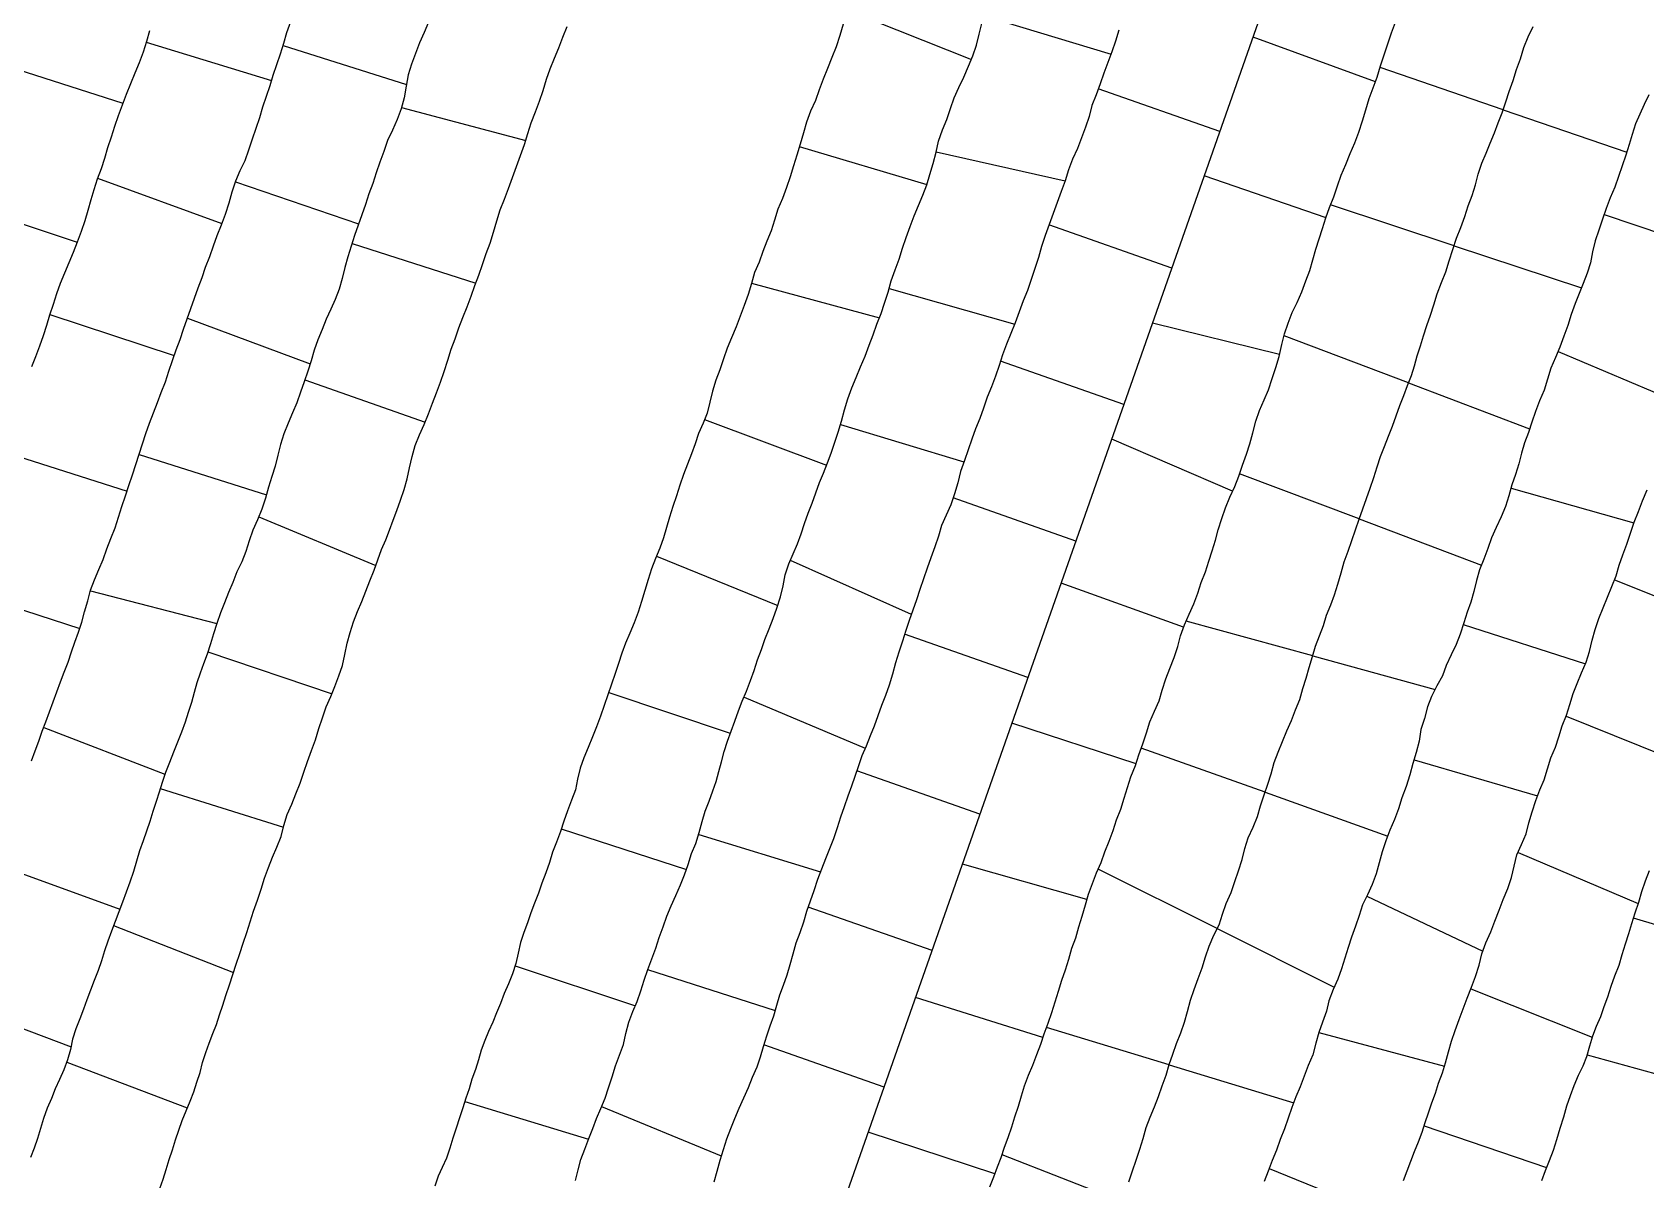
# Model space of a CAD drawing. Extents: x 703186 to 703989, y 1560402 to 1561368.
# Drawn here: x 703663.5 to 703719.2, y 1560532.5 to 1560572.1 of the extents above; entities that cross this region are included whole.
import ezdxf

# ---------------------------------------------------------------- set-up
doc = ezdxf.new("R2010")
doc.units = 0
doc.layers.add('10124_2002_REAL', color=30, linetype='Continuous')
doc.layers.add('AGROCAD PLL', color=7, linetype='Continuous')

msp = doc.modelspace()

# ---------------------------------------------------------------- linework, layer by layer
at = {"layer": '10124_2002_REAL'}
for points in [[(703658.1094, 1560436.6148), (703714.2042, 1560596.3042)], [(703677.1758, 1560572.4779), (703677.0217, 1560572.1207), (703676.8651, 1560571.7632), (703676.7293, 1560571.4027), (703676.5874, 1560571.0334), (703676.4741, 1560570.6589), (703676.4026, 1560570.2692), (703676.3281, 1560569.8673), (703676.2281, 1560569.4908), (703676.0927, 1560569.1153), (703675.9302, 1560568.7536), (703675.7614, 1560568.3931), (703675.6248, 1560568.0176), (703675.4967, 1560567.6438), (703675.3694, 1560567.2751), (703675.2513, 1560566.9022), (703675.1159, 1560566.5444), (703674.9917, 1560566.1836), (703674.8757, 1560565.8273), (703674.7424, 1560565.4711), (703674.6217, 1560565.1083), (703674.5043, 1560564.7439), (703674.3815, 1560564.3775), (703674.2805, 1560564.0032), (703674.1902, 1560563.6239), (703674.0884, 1560563.2497), (703673.9498, 1560562.8984), (703673.7962, 1560562.5579), (703673.6369, 1560562.2137), (703673.4962, 1560561.8605), (703673.3527, 1560561.5053), (703673.2274, 1560561.1485), (703673.1255, 1560560.7809), (703673.0042, 1560560.4197), (703672.8758, 1560560.0532), (703672.7542, 1560559.6937), (703672.625, 1560559.3299), (703672.4727, 1560558.9779), (703672.3271, 1560558.6192), (703672.1751, 1560558.2525), (703672.0624, 1560557.8875), (703671.9697, 1560557.517), (703671.8747, 1560557.143), (703671.7583, 1560556.7855), (703671.6444, 1560556.4147), (703671.5469, 1560556.0346), (703671.4181, 1560555.6574), (703671.2646, 1560555.2883), (703671.1029, 1560554.9223), (703670.9834, 1560554.5574), (703670.8668, 1560554.187), (703670.7196, 1560553.8331), (703670.5511, 1560553.4863), (703670.4152, 1560553.1206), (703670.2624, 1560552.7674), (703670.1241, 1560552.4198), (703669.987, 1560552.0642), (703669.859, 1560551.7034), (703669.7501, 1560551.3488), (703669.6397, 1560550.9943), (703669.5229, 1560550.6468), (703669.3972, 1560550.3098), (703669.282, 1560549.9869), (703669.1727, 1560549.6479), (703669.0756, 1560549.3151), (703668.9886, 1560548.9702), (703668.8683, 1560548.6276), (703668.7644, 1560548.287), (703668.6384, 1560547.945), (703668.4995, 1560547.6027), (703668.3631, 1560547.2527), (703668.2296, 1560546.8937), (703668.0901, 1560546.5517), (703667.9757, 1560546.2119), (703667.871, 1560545.8769), (703667.7631, 1560545.5467), (703667.6555, 1560545.2057), (703667.5507, 1560544.8641), (703667.4353, 1560544.528), (703667.3145, 1560544.1873), (703667.1879, 1560543.8413), (703667.0855, 1560543.4889), (703666.9797, 1560543.1302), (703666.8536, 1560542.7651), (703666.7301, 1560542.4133), (703666.6073, 1560542.0734), (703666.479, 1560541.7395), (703666.3509, 1560541.4031), (703666.2184, 1560541.0651), (703666.0958, 1560540.7217), (703665.9857, 1560540.3878), (703665.8723, 1560540.0422), (703665.7577, 1560539.7038), (703665.6264, 1560539.3694), (703665.4985, 1560539.0308), (703665.3668, 1560538.701), (703665.2564, 1560538.3681), (703665.1265, 1560538.0396), (703664.9918, 1560537.695), (703664.8809, 1560537.3363), (703664.8095, 1560536.9785), (703664.7064, 1560536.6169), (703664.5756, 1560536.2717), (703664.4324, 1560535.9447), (703664.2785, 1560535.6166), (703664.1469, 1560535.2812), (703664.0032, 1560534.9474), (703663.8794, 1560534.593), (703663.77, 1560534.2529), (703663.6716, 1560533.9077), (703663.5568, 1560533.5734), (703663.4305, 1560533.2433)], [(703663.454, 1560546.9607), (703663.5861, 1560547.2981), (703663.708, 1560547.6312), (703663.8305, 1560547.9751), (703663.9578, 1560548.3051), (703664.0872, 1560548.65), (703664.2074, 1560548.9975), (703664.3301, 1560549.34), (703664.4578, 1560549.6863), (703664.5934, 1560550.0241), (703664.7232, 1560550.3694), (703664.8405, 1560550.7203), (703664.9612, 1560551.0564), (703665.0882, 1560551.4056), (703665.2024, 1560551.7485), (703665.2926, 1560552.1092), (703665.4028, 1560552.4791), (703665.4991, 1560552.8501), (703665.6357, 1560553.2139), (703665.7903, 1560553.5665), (703665.9313, 1560553.9135), (703666.0599, 1560554.2767), (703666.2056, 1560554.6381), (703666.35, 1560555.0015), (703666.4619, 1560555.37), (703666.583, 1560555.7409), (703666.7046, 1560556.1077), (703666.8273, 1560556.4729), (703666.9531, 1560556.8335), (703667.0655, 1560557.1949), (703667.1804, 1560557.5566), (703667.2945, 1560557.9153), (703667.4101, 1560558.268), (703667.5372, 1560558.6228), (703667.6764, 1560558.9823), (703667.8119, 1560559.3337), (703667.9438, 1560559.6874), (703668.0837, 1560560.0501), (703668.2081, 1560560.4208), (703668.3255, 1560560.7943), (703668.4519, 1560561.1611), (703668.5955, 1560561.5154), (703668.7095, 1560561.8683), (703668.8347, 1560562.2267), (703668.9671, 1560562.5825), (703669.0861, 1560562.9404), (703669.2191, 1560563.2972), (703669.3565, 1560563.6597), (703669.4757, 1560564.0194), (703669.6194, 1560564.3817), (703669.7472, 1560564.7466), (703669.8745, 1560565.1144), (703670.0221, 1560565.4814), (703670.1629, 1560565.8508), (703670.2862, 1560566.2395), (703670.39, 1560566.6209), (703670.5175, 1560566.9929), (703670.6716, 1560567.3561), (703670.8374, 1560567.7018), (703670.9707, 1560568.0694), (703671.0964, 1560568.4508), (703671.2183, 1560568.8184), (703671.347, 1560569.1916), (703671.4555, 1560569.5586), (703671.5749, 1560569.9252), (703671.7023, 1560570.2876), (703671.8102, 1560570.6532), (703671.9297, 1560571.0189), (703672.0602, 1560571.3865), (703672.1764, 1560571.7529), (703672.2798, 1560572.1298), (703672.4147, 1560572.5025)], [(703667.5383, 1560572.1848), (703667.4296, 1560571.8112), (703667.3151, 1560571.4395), (703667.1843, 1560571.0755), (703667.0269, 1560570.7151), (703666.8742, 1560570.3538), (703666.7291, 1560569.9844), (703666.5945, 1560569.6134), (703666.4571, 1560569.2404), (703666.3277, 1560568.8729), (703666.2078, 1560568.5035), (703666.0849, 1560568.1415), (703665.9802, 1560567.7736), (703665.8609, 1560567.4113), (703665.7293, 1560567.051), (703665.6125, 1560566.6905), (703665.5053, 1560566.3423), (703665.4049, 1560565.9788), (703665.3025, 1560565.6116), (703665.1797, 1560565.2455), (703665.0396, 1560564.8831), (703664.901, 1560564.5238), (703664.7483, 1560564.1668), (703664.5948, 1560563.8097), (703664.4552, 1560563.447), (703664.3222, 1560563.0915), (703664.2054, 1560562.7286), (703664.0847, 1560562.3604), (703663.9751, 1560562.0007), (703663.8678, 1560561.6392), (703663.7345, 1560561.2793), (703663.6019, 1560560.9209), (703663.4599, 1560560.5669)], [(703667.8926, 1560532.1717), (703668.0034, 1560532.4996), (703668.1168, 1560532.8341), (703668.2198, 1560533.1745), (703668.3281, 1560533.5119), (703668.4357, 1560533.8528), (703668.5493, 1560534.1932), (703668.6698, 1560534.5232), (703668.7995, 1560534.8594), (703668.9349, 1560535.191), (703669.0645, 1560535.522), (703669.1714, 1560535.8543), (703669.2819, 1560536.1894), (703669.3703, 1560536.5356), (703669.4792, 1560536.8733), (703669.6024, 1560537.1976), (703669.7251, 1560537.5281), (703669.8498, 1560537.8468), (703669.9549, 1560538.1745), (703670.0683, 1560538.5058), (703670.1764, 1560538.8487), (703670.2943, 1560539.209), (703670.4102, 1560539.5655), (703670.534, 1560539.9272), (703670.6507, 1560540.2934), (703670.7765, 1560540.653), (703670.8954, 1560541.0207), (703671.0092, 1560541.3882), (703671.1312, 1560541.7644), (703671.263, 1560542.1417), (703671.3878, 1560542.5222), (703671.5066, 1560542.8986), (703671.641, 1560543.2634), (703671.7849, 1560543.6247), (703671.9385, 1560543.9739), (703672.0821, 1560544.3408), (703672.1735, 1560544.7167), (703672.2876, 1560545.0948), (703672.4471, 1560545.4558), (703672.5921, 1560545.8203), (703672.7349, 1560546.1848), (703672.8617, 1560546.5586), (703672.9934, 1560546.933), (703673.1293, 1560547.309), (703673.2646, 1560547.6824), (703673.3803, 1560548.0683), (703673.5064, 1560548.443), (703673.6432, 1560548.8183), (703673.8035, 1560549.176), (703673.9358, 1560549.5284), (703674.0779, 1560549.888), (703674.2002, 1560550.2523), (703674.2881, 1560550.6306), (703674.3683, 1560551.0176), (703674.4677, 1560551.3925), (703674.5826, 1560551.7594), (703674.7227, 1560552.115), (703674.8742, 1560552.4646), (703675.013, 1560552.8218), (703675.1503, 1560553.1808), (703675.2935, 1560553.543), (703675.4251, 1560553.9031), (703675.5515, 1560554.2557), (703675.6976, 1560554.5931), (703675.823, 1560554.9238), (703675.9523, 1560555.2697), (703676.0831, 1560555.6109), (703676.2051, 1560555.9628), (703676.327, 1560556.3281), (703676.4335, 1560556.6971), (703676.5201, 1560557.081), (703676.6092, 1560557.4735), (703676.7148, 1560557.8522), (703676.8617, 1560558.2239), (703677.028, 1560558.574), (703677.1732, 1560558.9414), (703677.3127, 1560559.3174), (703677.4545, 1560559.6776), (703677.5897, 1560560.0452), (703677.7109, 1560560.4131), (703677.8393, 1560560.7973), (703677.9536, 1560561.1795), (703678.0954, 1560561.5394), (703678.2262, 1560561.9135), (703678.3595, 1560562.2769), (703678.509, 1560562.6397), (703678.6443, 1560563.0101), (703678.776, 1560563.3785), (703678.916, 1560563.7426), (703679.0428, 1560564.1106), (703679.1655, 1560564.4852), (703679.3069, 1560564.8478), (703679.4214, 1560565.2265), (703679.5301, 1560565.6114), (703679.6539, 1560565.9958), (703679.795, 1560566.3624), (703679.9418, 1560566.7357), (703680.0704, 1560567.1168), (703680.2116, 1560567.499), (703680.3495, 1560567.8711), (703680.4888, 1560568.2504), (703680.6063, 1560568.6347), (703680.722, 1560569.0081), (703680.8684, 1560569.3814), (703681.008, 1560569.7514), (703681.1371, 1560570.1215), (703681.252, 1560570.5135), (703681.3771, 1560570.8676), (703681.5285, 1560571.2363), (703681.6793, 1560571.5971), (703681.8145, 1560571.9613), (703681.9595, 1560572.3352)], [(703691.4998, 1560572.407), (703691.3844, 1560572.0205), (703691.2519, 1560571.6315), (703691.1085, 1560571.256), (703690.9575, 1560570.8855), (703690.8023, 1560570.5138), (703690.6671, 1560570.1472), (703690.5371, 1560569.773), (703690.3648, 1560569.4009), (703690.2286, 1560569.0276), (703690.1235, 1560568.6516), (703690.0074, 1560568.2663), (703689.894, 1560567.8854), (703689.7857, 1560567.5202), (703689.6679, 1560567.1361), (703689.5393, 1560566.7664), (703689.3996, 1560566.3843), (703689.242, 1560566.0223), (703689.1209, 1560565.644), (703689.0041, 1560565.2667), (703688.8563, 1560564.9131), (703688.7193, 1560564.5528), (703688.5895, 1560564.1902), (703688.4354, 1560563.8345), (703688.332, 1560563.4551), (703688.2207, 1560563.0692), (703688.0796, 1560562.6918), (703687.9384, 1560562.3206), (703687.8009, 1560561.9486), (703687.6434, 1560561.5736), (703687.4868, 1560561.2123), (703687.3675, 1560560.8434), (703687.2345, 1560560.4691), (703687.0931, 1560560.1055), (703686.985, 1560559.7303), (703686.8929, 1560559.3547), (703686.7933, 1560558.9748), (703686.6607, 1560558.6199), (703686.5044, 1560558.2698), (703686.3871, 1560557.9148), (703686.2612, 1560557.5589), (703686.1185, 1560557.2092), (703685.9819, 1560556.8496), (703685.8596, 1560556.4834), (703685.7435, 1560556.1106), (703685.6184, 1560555.745), (703685.498, 1560555.3812), (703685.3983, 1560555.0147), (703685.2887, 1560554.6576), (703685.1624, 1560554.3027), (703685.0186, 1560553.9518), (703684.8748, 1560553.5909), (703684.7554, 1560553.2188), (703684.6443, 1560552.8371), (703684.527, 1560552.4628), (703684.4109, 1560552.092), (703684.2734, 1560551.7242), (703684.1269, 1560551.3691), (703683.979, 1560551.0228), (703683.8538, 1560550.6734), (703683.7327, 1560550.3241), (703683.6164, 1560549.9684), (703683.4937, 1560549.6037), (703683.3697, 1560549.2322), (703683.2448, 1560548.866), (703683.1137, 1560548.495), (703682.9809, 1560548.135), (703682.8387, 1560547.7804), (703682.6848, 1560547.4202), (703682.5392, 1560547.0557), (703682.4075, 1560546.6976), (703682.3157, 1560546.3234), (703682.2456, 1560545.9478), (703682.109, 1560545.5905), (703681.9731, 1560545.2302), (703681.8459, 1560544.8737), (703681.7291, 1560544.5139), (703681.5964, 1560544.1468), (703681.4607, 1560543.7961), (703681.3473, 1560543.4398), (703681.2225, 1560543.0837), (703681.093, 1560542.7294), (703680.9685, 1560542.378), (703680.833, 1560542.0311), (703680.7122, 1560541.6986), (703680.5883, 1560541.3615), (703680.4609, 1560541.0266), (703680.3466, 1560540.6827), (703680.2701, 1560540.3102), (703680.1901, 1560539.9485), (703680.0721, 1560539.593), (703679.9349, 1560539.2482), (703679.7905, 1560538.9175), (703679.6656, 1560538.5737), (703679.5223, 1560538.2473), (703679.3909, 1560537.9208), (703679.2456, 1560537.6024), (703679.1171, 1560537.289), (703678.9943, 1560536.9537), (703678.8986, 1560536.6219), (703678.7938, 1560536.2874), (703678.6748, 1560535.9514), (703678.5778, 1560535.6217), (703678.458, 1560535.2956), (703678.3552, 1560534.9589), (703678.2495, 1560534.618), (703678.1236, 1560534.2661), (703678.0082, 1560533.9116), (703677.9135, 1560533.5755), (703677.7929, 1560533.2233), (703677.6497, 1560532.9033), (703677.5031, 1560532.5988), (703677.3974, 1560532.251)], [(703682.2459, 1560532.4554), (703682.345, 1560532.8163), (703682.439, 1560533.1822), (703682.5772, 1560533.54), (703682.7108, 1560533.8994), (703682.8447, 1560534.2485), (703682.9773, 1560534.5972), (703683.1262, 1560534.9444), (703683.2711, 1560535.2964), (703683.3946, 1560535.6574), (703683.5142, 1560536.0342), (703683.6311, 1560536.4178), (703683.7728, 1560536.7877), (703683.9042, 1560537.1574), (703683.9916, 1560537.5359), (703684.0938, 1560537.9224), (703684.2341, 1560538.2883), (703684.3854, 1560538.6394), (703684.5022, 1560539.0034), (703684.6275, 1560539.378), (703684.7454, 1560539.7451), (703684.8826, 1560540.1099), (703685.0212, 1560540.4784), (703685.1387, 1560540.8482), (703685.2742, 1560541.2214), (703685.4032, 1560541.5878), (703685.5527, 1560541.9411), (703685.7145, 1560542.3007), (703685.8767, 1560542.6643), (703686.0129, 1560543.0212), (703686.1472, 1560543.3765), (703686.2602, 1560543.7491), (703686.4103, 1560544.1019), (703686.5251, 1560544.4747), (703686.6288, 1560544.8529), (703686.7343, 1560545.2166), (703686.8682, 1560545.5661), (703686.9973, 1560545.9149), (703687.1069, 1560546.2449), (703687.2, 1560546.5822), (703687.2984, 1560546.9184), (703687.3812, 1560547.2751), (703687.497, 1560547.6308), (703687.6223, 1560547.9828), (703687.7499, 1560548.3259), (703687.8763, 1560548.6839), (703688.0126, 1560549.0169), (703688.1598, 1560549.3672), (703688.2945, 1560549.7284), (703688.4173, 1560550.0774), (703688.5352, 1560550.4422), (703688.6709, 1560550.8042), (703688.7959, 1560551.1528), (703688.9373, 1560551.5157), (703689.0842, 1560551.8727), (703689.2108, 1560552.2329), (703689.3266, 1560552.617), (703689.4199, 1560553.0047), (703689.4905, 1560553.3884), (703689.6145, 1560553.7602), (703689.7701, 1560554.1088), (703689.9201, 1560554.4485), (703690.0418, 1560554.7984), (703690.1585, 1560555.1586), (703690.2917, 1560555.5138), (703690.4287, 1560555.865), (703690.549, 1560556.2175), (703690.6777, 1560556.5687), (703690.8195, 1560556.9015), (703690.9497, 1560557.2522), (703691.0813, 1560557.5831), (703691.198, 1560557.9357), (703691.3216, 1560558.313), (703691.436, 1560558.6922), (703691.5407, 1560559.0822), (703691.6601, 1560559.4674), (703691.7933, 1560559.8435), (703691.9457, 1560560.2063), (703692.1009, 1560560.569), (703692.2525, 1560560.9424), (703692.3947, 1560561.3168), (703692.5312, 1560561.6817), (703692.6614, 1560562.0454), (703692.8052, 1560562.4082), (703692.9274, 1560562.7705), (703693.0486, 1560563.148), (703693.1588, 1560563.5376), (703693.2888, 1560563.9184), (703693.4259, 1560564.2933), (703693.5504, 1560564.6659), (703693.6744, 1560565.0436), (703693.8124, 1560565.4144), (703693.9467, 1560565.7831), (703694.095, 1560566.1406), (703694.2437, 1560566.4979), (703694.3824, 1560566.8616), (703694.4919, 1560567.2217), (703694.6096, 1560567.5953), (703694.7039, 1560567.9885), (703694.7909, 1560568.3746), (703694.9287, 1560568.7597), (703695.0725, 1560569.1229), (703695.202, 1560569.4962), (703695.3354, 1560569.8705), (703695.4953, 1560570.2206), (703695.6638, 1560570.5848), (703695.8214, 1560570.9596), (703695.9781, 1560571.3142), (703696.1046, 1560571.6895), (703696.1888, 1560572.0691), (703696.2821, 1560572.4383)], [(703701.0147, 1560572.2), (703700.9009, 1560571.8224), (703700.7814, 1560571.4526), (703700.6365, 1560571.0843), (703700.5034, 1560570.7188), (703700.3682, 1560570.3497), (703700.2369, 1560569.974), (703700.0834, 1560569.5987), (703699.9921, 1560569.2239), (703699.8628, 1560568.8486), (703699.7326, 1560568.4806), (703699.5891, 1560568.111), (703699.4205, 1560567.7489), (703699.2792, 1560567.3817), (703699.1616, 1560567.0023), (703699.0267, 1560566.6254), (703698.8848, 1560566.254), (703698.7475, 1560565.8729), (703698.6081, 1560565.488), (703698.4728, 1560565.1131), (703698.3483, 1560564.7332), (703698.2404, 1560564.3461), (703698.119, 1560563.9674), (703697.9925, 1560563.592), (703697.8605, 1560563.2129), (703697.7096, 1560562.8461), (703697.5714, 1560562.4703), (703697.4418, 1560562.0886), (703697.2892, 1560561.7238), (703697.1378, 1560561.3546), (703697.0057, 1560560.986), (703696.8877, 1560560.6164), (703696.758, 1560560.2469), (703696.619, 1560559.8784), (703696.4722, 1560559.5178), (703696.3488, 1560559.1451), (703696.2215, 1560558.7794), (703696.0699, 1560558.4301), (703695.94, 1560558.0659), (703695.811, 1560557.7053), (703695.6825, 1560557.3288), (703695.5535, 1560556.9549), (703695.4551, 1560556.5612), (703695.3461, 1560556.1779), (703695.2171, 1560555.8057), (703695.0506, 1560555.4437), (703694.8949, 1560555.0859), (703694.7851, 1560554.7229), (703694.6582, 1560554.3497), (703694.5278, 1560553.9744), (703694.3936, 1560553.6073), (703694.2694, 1560553.2427), (703694.1473, 1560552.8779), (703694.0288, 1560552.5145), (703693.8974, 1560552.1658), (703693.7788, 1560551.81), (703693.6575, 1560551.4534), (703693.5432, 1560551.089), (703693.4163, 1560550.7155), (703693.3052, 1560550.3407), (703693.1953, 1560549.951), (703693.0816, 1560549.569), (703692.9539, 1560549.2078), (703692.8167, 1560548.8615), (703692.6891, 1560548.5109), (703692.5646, 1560548.1534), (703692.4298, 1560547.8174), (703692.2856, 1560547.4651), (703692.1462, 1560547.1254), (703692.0289, 1560546.7806), (703691.8977, 1560546.4176), (703691.7789, 1560546.0841), (703691.6529, 1560545.7362), (703691.529, 1560545.3704), (703691.4062, 1560545.0074), (703691.2901, 1560544.6373), (703691.1636, 1560544.2616), (703691.0293, 1560543.9107), (703690.8825, 1560543.566), (703690.7485, 1560543.2103), (703690.6097, 1560542.8487), (703690.4834, 1560542.4667), (703690.3602, 1560542.1039), (703690.2272, 1560541.7471), (703690.1222, 1560541.3757), (703689.9939, 1560541.011), (703689.8585, 1560540.6503), (703689.7557, 1560540.2724), (703689.6516, 1560539.9061), (703689.5522, 1560539.5517), (703689.4201, 1560539.1956), (703689.2964, 1560538.8514), (703689.1966, 1560538.4957), (703689.0921, 1560538.1359), (703688.969, 1560537.7911), (703688.846, 1560537.4379), (703688.7374, 1560537.0692), (703688.6347, 1560536.7167), (703688.5119, 1560536.3679), (703688.3571, 1560536.0117), (703688.2111, 1560535.6584), (703688.0495, 1560535.3011), (703687.8923, 1560534.9433), (703687.747, 1560534.5891), (703687.599, 1560534.2399), (703687.4623, 1560533.8848), (703687.348, 1560533.5094), (703687.239, 1560533.1415), (703687.1379, 1560532.7652), (703687.0309, 1560532.3933)], [(703696.5608, 1560532.2359), (703696.7049, 1560532.5747), (703696.8222, 1560532.9299), (703696.9525, 1560533.2487), (703697.0674, 1560533.6012), (703697.2017, 1560533.9422), (703697.3189, 1560534.3018), (703697.4249, 1560534.6499), (703697.5497, 1560535.0163), (703697.6579, 1560535.3769), (703697.7636, 1560535.7295), (703697.896, 1560536.0941), (703698.043, 1560536.4406), (703698.183, 1560536.8016), (703698.3224, 1560537.1586), (703698.4357, 1560537.5203), (703698.577, 1560537.8886), (703698.7052, 1560538.2583), (703698.8242, 1560538.6274), (703698.9324, 1560539.0002), (703699.0527, 1560539.3726), (703699.1743, 1560539.7359), (703699.2865, 1560540.1061), (703699.3995, 1560540.4772), (703699.5315, 1560540.8381), (703699.6409, 1560541.2144), (703699.7506, 1560541.5892), (703699.8638, 1560541.9742), (703699.9699, 1560542.3476), (703700.1035, 1560542.7205), (703700.2508, 1560543.0792), (703700.4041, 1560543.4361), (703700.5318, 1560543.8131), (703700.684, 1560544.1762), (703700.8183, 1560544.5429), (703700.94, 1560544.9166), (703701.086, 1560545.2855), (703701.207, 1560545.6597), (703701.3133, 1560546.0277), (703701.4333, 1560546.407), (703701.5919, 1560546.7906), (703701.7116, 1560547.1568), (703701.8478, 1560547.5426), (703701.9691, 1560547.9229), (703702.0864, 1560548.3053), (703702.2554, 1560548.6664), (703702.4062, 1560549.0242), (703702.5177, 1560549.3978), (703702.6414, 1560549.7837), (703702.7836, 1560550.15), (703702.9264, 1560550.5226), (703703.0521, 1560550.9006), (703703.1509, 1560551.2754), (703703.2866, 1560551.6542), (703703.444, 1560552.023), (703703.6084, 1560552.3816), (703703.7445, 1560552.7529), (703703.8658, 1560553.1218), (703704.0176, 1560553.4813), (703704.1217, 1560553.8494), (703704.2439, 1560554.2131), (703704.3551, 1560554.5796), (703704.454, 1560554.9395), (703704.5804, 1560555.3284), (703704.7033, 1560555.696), (703704.8582, 1560556.0629), (703705.0206, 1560556.4394), (703705.1631, 1560556.7958), (703705.2871, 1560557.1744), (703705.4311, 1560557.5538), (703705.5434, 1560557.9081), (703705.6496, 1560558.2947), (703705.7453, 1560558.694), (703705.883, 1560559.0646), (703706.043, 1560559.4277), (703706.1834, 1560559.7806), (703706.3143, 1560560.1634), (703706.4385, 1560560.5459), (703706.5524, 1560560.9334), (703706.6526, 1560561.3367), (703706.7428, 1560561.7125), (703706.8682, 1560562.0796), (703707.0051, 1560562.4462), (703707.1788, 1560562.7932), (703707.3378, 1560563.1596), (703707.4813, 1560563.5393), (703707.6165, 1560563.9038), (703707.7254, 1560564.2686), (703707.8218, 1560564.6327), (703707.9416, 1560564.9927), (703708.0588, 1560565.3501), (703708.1745, 1560565.7162), (703708.2989, 1560566.0766), (703708.4452, 1560566.4484), (703708.5678, 1560566.8274), (703708.7037, 1560567.1937), (703708.8605, 1560567.564), (703709.0118, 1560567.9433), (703709.1664, 1560568.3063), (703709.3086, 1560568.6845), (703709.4382, 1560569.0727), (703709.5451, 1560569.4534), (703709.6665, 1560569.8409), (703709.8058, 1560570.2136), (703709.9407, 1560570.582), (703710.0602, 1560570.9695), (703710.1815, 1560571.3504), (703710.3099, 1560571.7329), (703710.4392, 1560572.11), (703710.5739, 1560572.482)], [(703701.3647, 1560532.411), (703701.4869, 1560532.7873), (703701.6225, 1560533.1591), (703701.7448, 1560533.5317), (703701.8539, 1560533.9056), (703701.9629, 1560534.279), (703702.0958, 1560534.6456), (703702.2516, 1560534.9989), (703702.3896, 1560535.3576), (703702.5183, 1560535.7232), (703702.649, 1560536.0918), (703702.7605, 1560536.4583), (703702.8869, 1560536.816), (703703.0122, 1560537.1878), (703703.1548, 1560537.5557), (703703.2863, 1560537.9201), (703703.3915, 1560538.2951), (703703.4923, 1560538.6786), (703703.622, 1560539.0563), (703703.7574, 1560539.4351), (703703.8943, 1560539.8021), (703704.0124, 1560540.1822), (703704.137, 1560540.5551), (703704.3032, 1560540.9261), (703704.482, 1560541.2841), (703704.6037, 1560541.6567), (703704.7262, 1560542.0267), (703704.8961, 1560542.4016), (703705.0293, 1560542.7812), (703705.1567, 1560543.156), (703705.2761, 1560543.5433), (703705.3723, 1560543.9215), (703705.4899, 1560544.2983), (703705.6569, 1560544.6664), (703705.811, 1560545.0285), (703705.9098, 1560545.4053), (703706.0376, 1560545.7798), (703706.1678, 1560546.1452), (703706.2769, 1560546.5112), (703706.3847, 1560546.8947), (703706.5243, 1560547.2573), (703706.6776, 1560547.6216), (703706.8236, 1560547.9862), (703706.9884, 1560548.3489), (703707.1255, 1560548.7133), (703707.2668, 1560549.0736), (703707.3793, 1560549.4512), (703707.4908, 1560549.8097), (703707.5928, 1560550.1809), (703707.7129, 1560550.5564), (703707.812, 1560550.9185), (703707.9523, 1560551.2799), (703708.0828, 1560551.6374), (703708.1965, 1560551.9837), (703708.3412, 1560552.3419), (703708.4729, 1560552.6938), (703708.5812, 1560553.0614), (703708.6934, 1560553.4482), (703708.8064, 1560553.8322), (703708.937, 1560554.2034), (703709.0626, 1560554.5695), (703709.1899, 1560554.9331), (703709.3146, 1560555.303), (703709.4487, 1560555.659), (703709.5784, 1560556.0216), (703709.7024, 1560556.3832), (703709.8318, 1560556.7473), (703709.9419, 1560557.1115), (703710.0623, 1560557.4669), (703710.1917, 1560557.819), (703710.3343, 1560558.1767), (703710.4704, 1560558.5208), (703710.5973, 1560558.8803), (703710.7291, 1560559.2342), (703710.8681, 1560559.5823), (703710.9922, 1560559.9248), (703711.1224, 1560560.2672), (703711.2313, 1560560.6049), (703711.3265, 1560560.9474), (703711.4361, 1560561.2909), (703711.5452, 1560561.646), (703711.6621, 1560562.0015), (703711.779, 1560562.3591), (703711.8991, 1560562.7158), (703712.015, 1560563.0933), (703712.1699, 1560563.48), (703712.3087, 1560563.8541), (703712.4345, 1560564.2335), (703712.5548, 1560564.6247), (703712.684, 1560565.0155), (703712.835, 1560565.3866), (703712.9726, 1560565.7656), (703713.0893, 1560566.1298), (703713.2211, 1560566.4946), (703713.3352, 1560566.8656), (703713.428, 1560567.2316), (703713.555, 1560567.6043), (703713.7052, 1560567.9507), (703713.8509, 1560568.2981), (703713.9941, 1560568.655), (703714.126, 1560568.9998), (703714.2616, 1560569.347), (703714.3917, 1560569.7258), (703714.5069, 1560570.0801), (703714.6361, 1560570.4605), (703714.7583, 1560570.8448), (703714.8931, 1560571.2188), (703715.0099, 1560571.6048), (703715.16, 1560571.9734), (703715.3333, 1560572.3319)], [(703719.3283, 1560569.9752), (703719.1695, 1560569.6393), (703719.0109, 1560569.3063), (703718.8646, 1560568.9632), (703718.756, 1560568.6038), (703718.6505, 1560568.2534), (703718.5357, 1560567.8803), (703718.4098, 1560567.5169), (703718.2826, 1560567.1467), (703718.1494, 1560566.7753), (703717.9911, 1560566.4091), (703717.8544, 1560566.0425), (703717.7285, 1560565.6683), (703717.5969, 1560565.2961), (703717.4699, 1560564.9251), (703717.3761, 1560564.5486), (703717.3068, 1560564.1645), (703717.1975, 1560563.8061), (703717.063, 1560563.4491), (703716.922, 1560563.1013), (703716.7859, 1560562.7555), (703716.6475, 1560562.3758), (703716.5265, 1560561.9985), (703716.3856, 1560561.6255), (703716.2574, 1560561.2545), (703716.1067, 1560560.8972), (703715.9396, 1560560.5282), (703715.8234, 1560560.1461), (703715.7082, 1560559.7647), (703715.5531, 1560559.4005), (703715.4065, 1560559.0277), (703715.2828, 1560558.6611), (703715.1673, 1560558.2965), (703715.0365, 1560557.9463), (703714.9232, 1560557.5898), (703714.831, 1560557.2145), (703714.7211, 1560556.8545), (703714.5952, 1560556.4881), (703714.4899, 1560556.1151), (703714.3749, 1560555.7394), (703714.2197, 1560555.3826), (703714.0582, 1560555.0189), (703713.8928, 1560554.6643), (703713.7601, 1560554.2926), (703713.626, 1560553.9189), (703713.4779, 1560553.5535), (703713.3785, 1560553.1906), (703713.2834, 1560552.8069), (703713.1767, 1560552.4374), (703713.0518, 1560552.0906), (703712.9357, 1560551.7244), (703712.8096, 1560551.3347), (703712.6697, 1560550.9776), (703712.4939, 1560550.6155), (703712.3279, 1560550.2533), (703712.1991, 1560549.8866), (703712.0061, 1560549.5421), (703711.8236, 1560549.1822), (703711.6822, 1560548.8179), (703711.5813, 1560548.4201), (703711.4539, 1560548.033), (703711.3902, 1560547.6308), (703711.2882, 1560547.2452), (703711.175, 1560546.8591), (703711.0673, 1560546.4678), (703710.9444, 1560546.0715), (703710.7997, 1560545.6807), (703710.6774, 1560545.2997), (703710.5464, 1560544.9249), (703710.3851, 1560544.5592), (703710.2437, 1560544.1852), (703710.1172, 1560543.8085), (703710.0165, 1560543.4316), (703709.9034, 1560543.0509), (703709.7679, 1560542.6837), (703709.6069, 1560542.3252), (703709.4406, 1560541.9744), (703709.3147, 1560541.611), (703709.1921, 1560541.2404), (703709.0606, 1560540.8647), (703708.9375, 1560540.5082), (703708.825, 1560540.1355), (703708.7074, 1560539.7656), (703708.5831, 1560539.4086), (703708.4229, 1560539.0484), (703708.2746, 1560538.6652), (703708.1893, 1560538.3051), (703708.0497, 1560537.9265), (703707.9279, 1560537.5694), (703707.8274, 1560537.1936), (703707.7166, 1560536.7989), (703707.5608, 1560536.4314), (703707.4189, 1560536.0627), (703707.2861, 1560535.6915), (703707.1362, 1560535.3412), (703706.9961, 1560534.9752), (703706.871, 1560534.6028), (703706.7437, 1560534.2336), (703706.5931, 1560533.8695), (703706.4653, 1560533.5043), (703706.3208, 1560533.1409), (703706.173, 1560532.7803), (703706.0378, 1560532.4164)], [(703710.8566, 1560532.4543), (703710.9797, 1560532.7858), (703711.1067, 1560533.1216), (703711.2341, 1560533.4552), (703711.3696, 1560533.7937), (703711.4914, 1560534.1268), (703711.6036, 1560534.4549), (703711.7139, 1560534.7929), (703711.8317, 1560535.1323), (703711.9517, 1560535.4691), (703712.0634, 1560535.8125), (703712.1976, 1560536.1727), (703712.3044, 1560536.5198), (703712.404, 1560536.8961), (703712.5125, 1560537.272), (703712.6311, 1560537.6385), (703712.7751, 1560538.0147), (703712.918, 1560538.3798), (703713.0497, 1560538.7577), (703713.1982, 1560539.1307), (703713.3399, 1560539.5051), (703713.4617, 1560539.8933), (703713.5631, 1560540.2833), (703713.6979, 1560540.6686), (703713.8684, 1560541.0421), (703714.0093, 1560541.4148), (703714.1529, 1560541.7942), (703714.2991, 1560542.1668), (703714.4538, 1560542.54), (703714.5858, 1560542.9216), (703714.6727, 1560543.3116), (703714.7693, 1560543.7018), (703714.9254, 1560544.069), (703715.092, 1560544.4299), (703715.1833, 1560544.8093), (703715.2987, 1560545.1948), (703715.4264, 1560545.5812), (703715.5573, 1560545.9476), (703715.7054, 1560546.3007), (703715.8233, 1560546.6762), (703715.939, 1560547.0581), (703716.0982, 1560547.4237), (703716.2159, 1560547.7882), (703716.336, 1560548.1701), (703716.4826, 1560548.533), (703716.5919, 1560548.8977), (703716.7084, 1560549.2761), (703716.8561, 1560549.627), (703717.0018, 1560549.9977), (703717.1603, 1560550.3621), (703717.2786, 1560550.7313), (703717.3649, 1560551.1283), (703717.4752, 1560551.4967), (703717.604, 1560551.8707), (703717.7436, 1560552.2423), (703717.8964, 1560552.6101), (703718.0466, 1560552.9766), (703718.1929, 1560553.3441), (703718.307, 1560553.7151), (703718.426, 1560554.0761), (703718.5613, 1560554.4448), (703718.6919, 1560554.8203), (703718.8147, 1560555.1981), (703718.9717, 1560555.57), (703719.1125, 1560555.9435), (703719.27, 1560556.3151)], [(703719.3391, 1560543.157), (703719.2038, 1560542.7952), (703719.0771, 1560542.426), (703718.9655, 1560542.0587), (703718.8399, 1560541.6914), (703718.7311, 1560541.3268), (703718.6194, 1560540.9724), (703718.5072, 1560540.6162), (703718.3925, 1560540.2547), (703718.2842, 1560539.8785), (703718.1435, 1560539.5146), (703718.0148, 1560539.1515), (703717.8926, 1560538.7932), (703717.7731, 1560538.4528), (703717.6531, 1560538.1092), (703717.5085, 1560537.77), (703717.381, 1560537.4369), (703717.2755, 1560537.0969), (703717.1747, 1560536.7283), (703717.044, 1560536.4012), (703716.8858, 1560536.0801), (703716.7374, 1560535.7229), (703716.6053, 1560535.3835), (703716.4864, 1560535.0218), (703716.3806, 1560534.6451), (703716.2559, 1560534.2511), (703716.1365, 1560533.8633), (703716.0241, 1560533.4867), (703715.8843, 1560533.1297), (703715.7493, 1560532.783), (703715.6238, 1560532.4374)]]:
    msp.add_lwpolyline(points, dxfattribs=at)
at = {"layer": 'AGROCAD PLL', "color": 1, "true_color": 0xff0000}
for points in [[(703691.6723, 1560572.8821), (703695.9255, 1560571.1953)], [(703696.3628, 1560572.7039), (703700.7494, 1560571.3712)], [(703689.9822, 1560568.1818), (703694.3859, 1560566.8708)], [(703689.9822, 1560568.1818), (703694.3852, 1560566.8709)], [(703694.7065, 1560567.9998), (703699.1598, 1560566.9964)], [(703694.7065, 1560567.9998), (703699.1595, 1560566.9964)], [(703665.7432, 1560567.089), (703670.037, 1560565.5206)], [(703712.5985, 1560564.7568), (703717.0028, 1560563.3007)], [(703712.5985, 1560564.7568), (703717.0028, 1560563.3007)], [(703688.3351, 1560563.4666), (703692.748, 1560562.2639)], [(703711.0256, 1560560.0127), (703706.7271, 1560561.6473)], [(703667.1752, 1560557.5401), (703671.5746, 1560556.1425)], [(703689.6701, 1560553.8847), (703693.8486, 1560552.0195)], [(703660.8009, 1560552.9364), (703665.1295, 1560551.5295)], [(703662.2279, 1560543.3888), (703666.5119, 1560541.8252)], [(703704.4184, 1560541.1567), (703700.307, 1560543.2101)], [(703684.7434, 1560539.7389), (703689.1469, 1560538.3247)], [(703698.3969, 1560537.3964), (703693.9957, 1560538.775)], [(703696.7404, 1560532.6823), (703692.3632, 1560534.1279)]]:
    msp.add_lwpolyline(points, dxfattribs=at)
at = {"layer": 'AGROCAD PLL', "color": 3, "true_color": 0x00ff00}
for points in [[(703667.4244, 1560571.7943), (703671.7534, 1560570.4608)], [(703672.1535, 1560571.6807), (703676.4137, 1560570.3296)], [(703709.8797, 1560570.4155), (703705.6538, 1560571.963)], [(703662.3809, 1560571.0382), (703666.6185, 1560569.6797)], [(703714.2983, 1560569.454), (703710.0435, 1560570.9153)], [(703704.5084, 1560568.7024), (703700.3081, 1560570.1778)], [(703714.2983, 1560569.454), (703718.5686, 1560567.9873)], [(703714.2983, 1560569.454), (703718.5686, 1560567.9873)], [(703670.5076, 1560566.9641), (703674.7562, 1560565.508)], [(703660.7501, 1560566.3121), (703665.0393, 1560564.8823)], [(703660.7501, 1560566.3121), (703665.0393, 1560564.8823)], [(703712.5985, 1560564.7568), (703708.3343, 1560566.1665)], [(703702.8513, 1560563.985), (703698.6041, 1560565.4769)], [(703702.8513, 1560563.985), (703698.6041, 1560565.4769)], [(703717.7841, 1560565.8337), (703722.0517, 1560564.3978)], [(703674.5344, 1560564.8374), (703678.8076, 1560563.4607)], [(703693.0846, 1560563.2752), (703697.4247, 1560562.0476)], [(703664.0896, 1560562.3753), (703668.3851, 1560560.9672)], [(703668.844, 1560562.2516), (703673.0889, 1560560.672)], [(703706.5676, 1560560.9944), (703702.1834, 1560562.0837)], [(703701.1942, 1560559.2676), (703696.9348, 1560560.7638)], [(703711.0256, 1560560.0127), (703715.2073, 1560558.4226)], [(703711.0256, 1560560.0127), (703715.2073, 1560558.4226)], [(703686.7078, 1560558.746), (703690.92, 1560557.1722)], [(703691.3998, 1560558.5723), (703695.6674, 1560557.2849)], [(703662.4333, 1560557.6599), (703666.7589, 1560556.2693)], [(703704.948, 1560556.2711), (703700.774, 1560558.0715)], [(703699.5371, 1560554.5502), (703695.298, 1560556.0392)], [(703709.3189, 1560555.3145), (703713.5462, 1560553.7221)], [(703709.3189, 1560555.3145), (703713.5462, 1560553.7221)], [(703685.0517, 1560554.0325), (703689.2363, 1560552.3176)], [(703718.1377, 1560553.2055), (703722.3358, 1560551.5343)], [(703665.495, 1560552.8343), (703669.8584, 1560551.7017)], [(703665.495, 1560552.8343), (703669.8585, 1560551.7017)], [(703703.2574, 1560551.5727), (703699.0239, 1560553.0893)], [(703707.7195, 1560550.5804), (703703.3399, 1560551.779)], [(703697.88, 1560549.8327), (703693.6187, 1560551.3296)], [(703669.5463, 1560550.7165), (703673.84, 1560549.2733)], [(703688.0712, 1560549.1565), (703692.2578, 1560547.3972)], [(703701.6135, 1560546.8566), (703697.3267, 1560548.2578)], [(703716.4694, 1560548.5004), (703720.6744, 1560546.8017)], [(703663.8811, 1560548.1061), (703668.0695, 1560546.4904)], [(703706.0688, 1560545.8673), (703701.7941, 1560547.3905)], [(703696.2229, 1560545.1153), (703691.9673, 1560546.6102)], [(703667.9083, 1560545.9964), (703672.1614, 1560544.6671)], [(703706.0688, 1560545.8673), (703710.3085, 1560544.3566)], [(703706.0688, 1560545.8673), (703710.3085, 1560544.3566)], [(703681.7579, 1560544.6027), (703686.0803, 1560543.1995)], [(703714.808, 1560543.7929), (703718.9556, 1560542.0297)], [(703699.9161, 1560542.1581), (703695.6135, 1560543.3806)], [(703694.5658, 1560540.3979), (703690.2848, 1560541.9017)], [(703718.7899, 1560541.5238), (703723.0981, 1560540.2382)], [(703704.4184, 1560541.1567), (703708.4623, 1560539.137)], [(703704.4184, 1560541.1567), (703708.4623, 1560539.137)], [(703660.6116, 1560538.6603), (703664.8286, 1560537.0742)], [(703713.1766, 1560539.0765), (703717.3715, 1560537.4064)], [(703707.9264, 1560537.5637), (703712.2683, 1560536.4026)], [(703664.6776, 1560536.5409), (703668.8418, 1560534.963)], [(703702.7572, 1560536.4473), (703707.0587, 1560535.1387)], [(703702.7572, 1560536.4473), (703707.0587, 1560535.1387)], [(703717.1915, 1560536.7896), (703721.5331, 1560535.6023)], [(703678.4252, 1560535.1882), (703682.7042, 1560533.8817)], [(703683.1513, 1560535.0053), (703687.2868, 1560533.3029)], [(703711.5664, 1560534.346), (703715.7948, 1560532.9)], [(703706.2108, 1560532.8725), (703710.3661, 1560531.1693)]]:
    msp.add_lwpolyline(points, dxfattribs=at)
at = {"layer": 'AGROCAD PLL', "color": 5, "true_color": 0x0000ff}
for points in [[(703676.2394, 1560569.5335), (703680.5325, 1560568.3932)], [(703708.1754, 1560565.7187), (703703.9702, 1560567.1702)], [(703716.1931, 1560561.1019), (703720.2835, 1560559.3767)], [(703672.8999, 1560560.1219), (703677.0633, 1560558.6632)], [(703709.3189, 1560555.3145), (703705.1876, 1560556.8707)], [(703714.5651, 1560556.3813), (703718.8098, 1560555.183)], [(703714.5651, 1560556.3813), (703718.8085, 1560555.1834)], [(703671.307, 1560555.3902), (703675.3535, 1560553.7073)], [(703712.9181, 1560551.67), (703717.1356, 1560550.3053)], [(703707.7195, 1560550.5804), (703711.946, 1560549.4236)], [(703707.7195, 1560550.5804), (703711.946, 1560549.4236)], [(703683.3981, 1560549.3173), (703687.5983, 1560547.9153)], [(703711.2147, 1560546.9945), (703715.4841, 1560545.7427)], [(703686.5062, 1560544.4133), (703690.713, 1560543.1179)], [(703709.583, 1560542.2749), (703713.5945, 1560540.3732)], [(703666.2968, 1560541.2652), (703670.4365, 1560539.6424)], [(703680.1642, 1560539.8705), (703684.3213, 1560538.4906)], [(703702.7572, 1560536.4473), (703698.5188, 1560537.7368)], [(703692.9086, 1560535.6805), (703688.7578, 1560537.1386)], [(703701.1066, 1560531.7311), (703696.9838, 1560533.3446)]]:
    msp.add_lwpolyline(points, dxfattribs=at)

doc.saveas('drawing.dxf')
